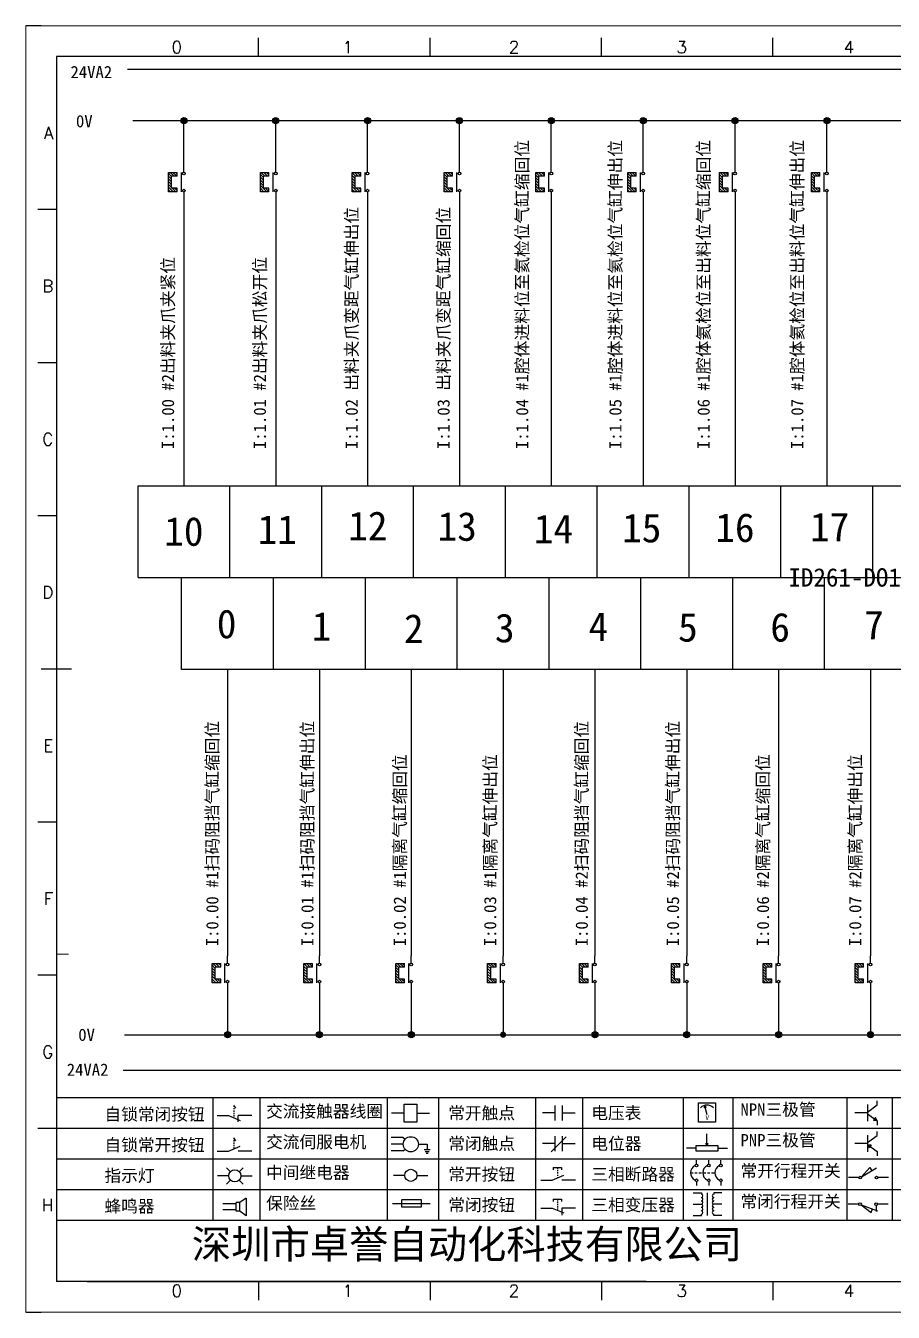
# Model space of a CAD drawing. Header units: millimetres. Extents: x -300 to 54435, y -106 to 60527.
# Drawn here: x 75.5 to 217.2, y 1594.4 to 1804.4 of the extents above; entities that cross this region are included whole.
import ezdxf
from ezdxf.enums import TextEntityAlignment as Align

# ---------------------------------------------------------------- set-up
doc = ezdxf.new("R2010")
doc.units = ezdxf.units.MM
doc.layers.add('AE_BOR', color=1, linetype='Continuous')
doc.layers.add('MISC', color=2, linetype='Continuous')
doc.styles.get("Standard").update_dxf_attribs({"font": ''})
doc.styles.add('WD', font='romans.shx', dxfattribs={"width": 0.8, "bigfont": 'gbcbig.shx'})
doc.styles.add('样式 0', font='')
doc.styles.add('汉字', font='')
doc.styles.get('Standard').set_extended_font_data('SimSun')
doc.styles.get('样式 0').set_extended_font_data('KaiTi_GB2312')
doc.styles.get('汉字').set_extended_font_data('新宋体')

# ---------------------------------------------------------------- blocks, each defined once
blk = doc.blocks.new('磁性开关')
at = {"linetype": 'ByBlock'}
h = blk.add_hatch(dxfattribs=at)
h.set_pattern_fill('ANSI31', color=256, scale=0.1, style=0)
h.paths.add_polyline_path([(-1910.88, -776.69), (-1910.88, -775.29), (-1907.69, -775.29), (-1907.69, -776.69), (-1908.31, -776.69), (-1908.31, -775.79), (-1910.25, -775.79), (-1910.25, -776.69)])
for p, q in [((-1910.88, -776.69), (-1910.88, -775.29)), ((-1910.88, -775.29), (-1907.69, -775.29)), ((-1910.88, -776.69), (-1910.25, -776.69)), ((-1910.25, -776.69), (-1910.25, -775.79)), ((-1910.25, -775.79), (-1908.31, -775.79)), ((-1908.31, -776.69), (-1908.31, -775.79)), ((-1908.31, -776.69), (-1907.69, -776.69)), ((-1907.69, -775.29), (-1907.69, -776.69)), ((-1910.91, -777.81), (-1912.09, -777.81)), ((-1910.88, -777.39), (-1907.69, -777.39)), ((-1907.66, -777.81), (-1906.48, -777.81))]:
    blk.add_line(p, q, dxfattribs=at)
for centre in [(-1910.68, -777.81), (-1907.88, -777.81)]:
    blk.add_circle(centre, 0.225, dxfattribs=at)
blk = doc.blocks.new('*U4')
at = {"linetype": 'ByBlock'}
for p, q in [((-1909.23, -780.45), (-1909.23, -780.67)), ((-1909.23, -780.45), (-1908.92, -780.84)), ((-1909.23, -780.84), (-1909.23, -781.05)), ((-1911.92, -782.07), (-1910.06, -782.07)), ((-1910.06, -782.07), (-1908.18, -782.88)), ((-1909.23, -781.23), (-1909.23, -781.44)), ((-1909.23, -781.61), (-1909.23, -781.83)), ((-1909.23, -782), (-1909.23, -782.21)), ((-1909.23, -782.38), (-1909.23, -782.43)), ((-1908.52, -783.07), (-1908.52, -782.07)), ((-1906.25, -782.07), (-1908.52, -782.07))]:
    blk.add_line(p, q, dxfattribs=at)
blk = doc.blocks.new('*U6')
at = {"linetype": 'ByBlock'}
for p, q in [((-1908.88, -791.17), (-1909.23, -790.71)), ((-1909.23, -790.71), (-1909.23, -790.92)), ((-1909.23, -791.09), (-1909.23, -791.31)), ((-1909.23, -791.48), (-1909.23, -791.69)), ((-1911.92, -792.89), (-1910.06, -792.89)), ((-1910.06, -792.89), (-1908.18, -792.08)), ((-1909.23, -791.86), (-1909.23, -792.08)), ((-1909.23, -792.25), (-1909.23, -792.47)), ((-1906.25, -792.89), (-1908.52, -792.89))]:
    blk.add_line(p, q, dxfattribs=at)
blk = doc.blocks.new('蜂鸣器')
at = {"linetype": 'ByBlock'}
for p, q in [((-1907.17, -795.53), (-1908.25, -796.26)), ((-1907.17, -795.53), (-1907.17, -798.41)), ((-1908.8, -796.48), (-1911.01, -796.48)), ((-1908.8, -797.46), (-1911.01, -797.46)), ((-1908.25, -796.26), (-1908.8, -796.26)), ((-1908.8, -797.68), (-1908.8, -796.26)), ((-1908.25, -797.68), (-1908.8, -797.68)), ((-1908.25, -797.68), (-1908.25, -796.26)), ((-1907.17, -798.41), (-1908.25, -797.68))]:
    blk.add_line(p, q, dxfattribs=at)
blk = doc.blocks.new('指示灯')
at = {"linetype": 'ByBlock'}
for p, q in [((-1854.25, -776.92), (-1856.06, -776.92)), ((-1854.62, -775.59), (-1853.97, -776.23)), ((-1851.9, -775.59), (-1852.54, -776.23)), ((-1852.26, -776.92), (-1850.45, -776.92)), ((-1854.62, -778.25), (-1853.97, -777.61)), ((-1851.9, -778.25), (-1852.54, -777.61))]:
    blk.add_line(p, q, dxfattribs=at)
blk.add_circle((-1853.26, -776.92), 0.992, dxfattribs=at)
blk = doc.blocks.new('交流接触器线圈')
at = {"linetype": 'ByBlock'}
for p, q in [((-1880.82, -781.77), (-1882.87, -781.77)), ((-1878.72, -781.77), (-1876.67, -781.77))]:
    blk.add_line(p, q, dxfattribs=at)
blk.add_lwpolyline([(-1880.82, -780.28), (-1878.72, -780.28), (-1878.72, -783.26), (-1880.82, -783.26)], close=True, dxfattribs=at)
blk = doc.blocks.new('交流伺服电机')
at = {"linetype": 'ByBlock'}
for p, q in [((-1880.97, -785.75), (-1882.94, -785.75)), ((-1880.97, -786.85), (-1882.94, -786.85)), ((-1880.97, -785.75), (-1880.65, -786.03)), ((-1878.49, -786.85), (-1877.07, -786.85)), ((-1877.07, -786.85), (-1877.07, -787.72)), ((-1880.97, -787.94), (-1882.94, -787.94)), ((-1880.97, -787.94), (-1880.65, -787.67)), ((-1877.54, -787.72), (-1876.59, -787.72)), ((-1877.38, -788.01), (-1876.75, -788.01)), ((-1877.23, -788.29), (-1876.9, -788.29))]:
    blk.add_line(p, q, dxfattribs=at)
blk.add_circle((-1879.73, -786.85), 1.24, dxfattribs=at)
blk = doc.blocks.new('中间继电器')
at = {"linetype": 'ByBlock'}
for p, q in [((-1880.72, -791.92), (-1882.54, -791.92)), ((-1878.74, -791.92), (-1876.92, -791.92))]:
    blk.add_line(p, q, dxfattribs=at)
blk.add_circle((-1879.73, -791.92), 0.992, dxfattribs=at)
blk = doc.blocks.new('保险丝')
at = {"linetype": 'ByBlock'}
blk.add_line((-1882.72, -796.49), (-1876.55, -796.49), dxfattribs=at)
blk.add_lwpolyline([(-1881.2, -795.86), (-1878.06, -795.86), (-1878.06, -797.12), (-1881.2, -797.12)], close=True, dxfattribs=at)
blk = doc.blocks.new('常开按钮')
at = {"linetype": 'ByBlock'}
for p, q in [((-1910.06, -787.73), (-1908.18, -786.93)), ((-1909.9, -785.68), (-1908.56, -785.68)), ((-1909.9, -785.68), (-1909.9, -786.07)), ((-1909.23, -785.68), (-1909.23, -785.89)), ((-1909.23, -786.06), (-1909.23, -786.28)), ((-1909.23, -786.45), (-1909.23, -786.67)), ((-1909.23, -786.84), (-1909.23, -787.05)), ((-1909.23, -787.22), (-1909.23, -787.38)), ((-1908.56, -785.68), (-1908.56, -786.07)), ((-1911.92, -787.73), (-1910.06, -787.73)), ((-1906.25, -787.73), (-1908.52, -787.73))]:
    blk.add_line(p, q, dxfattribs=at)
blk = doc.blocks.new('常开触点')
at = {"linetype": 'ByBlock'}
for p, q in [((-1853.82, -782.99), (-1853.82, -780.56)), ((-1852.6, -782.99), (-1852.6, -780.56)), ((-1853.82, -781.77), (-1855.88, -781.77)), ((-1852.6, -781.77), (-1850.55, -781.77))]:
    blk.add_line(p, q, dxfattribs=at)
blk = doc.blocks.new('常闭触点')
at = {"linetype": 'ByBlock'}
for p, q in [((-1853.82, -786.77), (-1855.88, -786.77)), ((-1852.01, -785.66), (-1854.43, -788.1)), ((-1853.82, -787.99), (-1853.82, -785.56)), ((-1852.6, -787.99), (-1852.6, -785.56)), ((-1852.6, -786.77), (-1850.55, -786.77))]:
    blk.add_line(p, q, dxfattribs=at)
blk = doc.blocks.new('常闭按钮')
at = {"linetype": 'ByBlock'}
for p, q in [((-1854.11, -790.83), (-1852.77, -790.83)), ((-1854.11, -790.83), (-1854.11, -791.22)), ((-1853.44, -790.83), (-1853.44, -791.04)), ((-1853.44, -791.21), (-1853.44, -791.43)), ((-1853.44, -791.6), (-1853.44, -791.82)), ((-1852.77, -790.83), (-1852.77, -791.22)), ((-1856.13, -792.28), (-1854.28, -792.28)), ((-1854.28, -792.28), (-1852.4, -793.09)), ((-1853.44, -791.99), (-1853.44, -792.2)), ((-1853.44, -792.37), (-1853.44, -792.53)), ((-1850.47, -792.28), (-1852.73, -792.28)), ((-1852.73, -792.28), (-1852.73, -793.43))]:
    blk.add_line(p, q, dxfattribs=at)
blk = doc.blocks.new('电压表')
at = {"linetype": 'ByBlock'}
for p, q in [((-1814.84, -780.75), (-1814.91, -781.13)), ((-1814.6, -781.05), (-1814.91, -781.13)), ((-1814.84, -780.75), (-1814.46, -782.26)), ((-1814.84, -780.75), (-1814.6, -781.05))]:
    blk.add_line(p, q, dxfattribs=at)
blk.add_lwpolyline([(-1815.84, -780.34), (-1813.07, -780.34), (-1813.07, -783.49), (-1815.84, -783.49)], close=True, dxfattribs=at)
blk.add_arc((-1814.46, -782.26), 1.56, 46.8313, 133.1687, dxfattribs=at)
at = {"linetype": 'ByBlock', "insert": (-1814.7, -782.39), "char_height": 0.75, "width": 0.6768, "attachment_point": 1}
blk.add_mtext('V', dxfattribs=at)
blk = doc.blocks.new('电位器')
at = {"linetype": 'ByBlock'}
for p, q in [((-1814.45, -787.3), (-1814.45, -785.39)), ((-1814.45, -787.3), (-1814.62, -786.96)), ((-1814.62, -786.96), (-1814.27, -786.96)), ((-1814.45, -787.3), (-1814.27, -786.96)), ((-1816.21, -787.75), (-1817.79, -787.75)), ((-1812.68, -787.75), (-1811.1, -787.75))]:
    blk.add_line(p, q, dxfattribs=at)
blk.add_lwpolyline([(-1816.21, -787.3), (-1812.68, -787.3), (-1812.68, -788.2), (-1816.21, -788.2)], close=True, dxfattribs=at)
blk = doc.blocks.new('三相断路器')
at = {"linetype": 'ByBlock'}
for p, q in [((-1816.17, -790.33), (-1816.17, -789.7)), ((-1814.17, -790.33), (-1814.17, -789.7)), ((-1812.18, -790.33), (-1812.18, -789.7)), ((-1817.14, -791.74), (-1816.72, -791.74)), ((-1816.45, -791.74), (-1816.03, -791.74)), ((-1816.17, -793.19), (-1816.17, -793.83)), ((-1815.76, -791.74), (-1815.34, -791.74)), ((-1815.07, -791.74), (-1814.65, -791.74)), ((-1814.38, -791.74), (-1813.96, -791.74)), ((-1814.17, -793.19), (-1814.17, -793.83)), ((-1813.69, -791.74), (-1813.27, -791.74)), ((-1812.18, -793.19), (-1812.18, -793.83))]:
    blk.add_line(p, q, dxfattribs=at)
for centre in [(-1816.17, -790.55), (-1814.17, -790.55), (-1812.18, -790.55), (-1816.17, -792.98), (-1814.17, -792.98), (-1812.18, -792.98)]:
    blk.add_circle(centre, 0.219, dxfattribs=at)
for centre in [(-1815.81, -791.74), (-1813.82, -791.74), (-1811.83, -791.74)]:
    blk.add_arc(centre, 1.32, 115.5791, 244.4209, dxfattribs=at)
blk = doc.blocks.new('三相变压器')
at = {"linetype": 'ByBlock'}
for p, q in [((-1816.69, -795.03), (-1815.37, -795.03)), ((-1815.37, -795.03), (-1815.37, -795.24)), ((-1814.34, -798.7), (-1814.34, -795.04)), ((-1812, -795.03), (-1813.32, -795.03)), ((-1813.32, -795.03), (-1813.32, -795.24)), ((-1816.69, -796.87), (-1815.37, -796.87)), ((-1812, -796.87), (-1813.32, -796.87)), ((-1816.69, -798.71), (-1815.37, -798.71)), ((-1815.37, -798.71), (-1815.37, -798.5)), ((-1813.32, -798.71), (-1813.32, -798.5)), ((-1812, -798.71), (-1813.32, -798.71))]:
    blk.add_line(p, q, dxfattribs=at)
for centre, start, end in [((-1815.37, -795.51), 270, 90), ((-1815.37, -796.06), 270, 90), ((-1813.32, -795.51), 90, 270), ((-1813.32, -796.06), 90, 270), ((-1815.37, -796.6), 270, 90), ((-1815.37, -797.14), 270, 90), ((-1815.37, -797.68), 270, 90), ((-1815.37, -798.23), 270, 90), ((-1813.32, -796.6), 90, 270), ((-1813.32, -797.14), 90, 270), ((-1813.32, -797.68), 90, 270), ((-1813.32, -798.23), 90, 270)]:
    blk.add_arc(centre, 0.271, start, end, dxfattribs=at)
blk = doc.blocks.new('NPN三极管')
at = {"linetype": 'ByBlock'}
for p, q in [((-1785.73, -780.61), (-1785.73, -783.32)), ((-1785.73, -781.82), (-1784.15, -780.66)), ((-1784.15, -780.66), (-1784.15, -779.98)), ((-1785.73, -781.97), (-1787.81, -781.97)), ((-1785.73, -782.11), (-1784.15, -783.27)), ((-1784.41, -782.73), (-1784.74, -783.18)), ((-1784.15, -783.27), (-1784.74, -783.18)), ((-1784.15, -783.27), (-1784.41, -782.73)), ((-1784.15, -783.27), (-1784.15, -783.96))]:
    blk.add_line(p, q, dxfattribs=at)
blk = doc.blocks.new('PNP三极管')
at = {"linetype": 'ByBlock'}
for p, q in [((-1784.9, -785.38), (-1784.9, -788.09)), ((-1783.32, -785.43), (-1783.32, -784.75)), ((-1784.9, -786.74), (-1786.98, -786.74)), ((-1784.9, -786.59), (-1783.32, -785.43)), ((-1784.9, -786.88), (-1783.32, -788.04)), ((-1784.9, -786.88), (-1784.31, -786.97)), ((-1784.9, -786.88), (-1784.64, -787.42)), ((-1784.31, -786.97), (-1784.64, -787.42)), ((-1783.32, -788.04), (-1783.32, -788.73))]:
    blk.add_line(p, q, dxfattribs=at)
blk = doc.blocks.new('常开行程开关')
at = {"linetype": 'ByBlock'}
for p, q in [((-1785.89, -792.17), (-1784.52, -790.62)), ((-1785.89, -792.17), (-1783.43, -790.72)), ((-1784.52, -790.62), (-1784.19, -791.17)), ((-1786.29, -792.3), (-1788.01, -792.3)), ((-1781.48, -792.3), (-1783.21, -792.3))]:
    blk.add_line(p, q, dxfattribs=at)
for centre in [(-1786.07, -792.3), (-1783.42, -792.3)]:
    blk.add_circle(centre, 0.219, dxfattribs=at)
blk = doc.blocks.new('常闭行程开关')
at = {"linetype": 'ByBlock'}
for p, q in [((-1786.34, -796.62), (-1788.07, -796.62)), ((-1785.93, -796.72), (-1783.25, -797.7)), ((-1785.93, -796.72), (-1784.3, -798)), ((-1784.3, -798), (-1784.08, -797.4)), ((-1783.48, -796.84), (-1783.48, -797.85)), ((-1781.54, -796.62), (-1783.26, -796.62))]:
    blk.add_line(p, q, dxfattribs=at)
for centre in [(-1786.12, -796.62), (-1783.48, -796.62)]:
    blk.add_circle(centre, 0.219, dxfattribs=at)

msp = doc.modelspace()

# ---------------------------------------------------------------- hatches: boundary and pattern name
at = {"lineweight": -2}
h = msp.add_hatch(color=0, dxfattribs=at)
edge = h.paths.add_edge_path()
edge.add_arc((101.387, 1788.883), 0.5, 0, 360)
h = msp.add_hatch(color=0, dxfattribs=at)
edge = h.paths.add_edge_path()
edge.add_arc((116.387, 1788.883), 0.5, 0, 360)
h = msp.add_hatch(color=0, dxfattribs=at)
edge = h.paths.add_edge_path()
edge.add_arc((131.387, 1788.883), 0.5, 0, 360)
h = msp.add_hatch(color=0, dxfattribs=at)
edge = h.paths.add_edge_path()
edge.add_arc((146.387, 1788.883), 0.5, 0, 360)
h = msp.add_hatch(color=0, dxfattribs=at)
edge = h.paths.add_edge_path()
edge.add_arc((161.387, 1788.883), 0.5, 0, 360)
h = msp.add_hatch(color=0, dxfattribs=at)
edge = h.paths.add_edge_path()
edge.add_arc((176.387, 1788.883), 0.5, 0, 360)
h = msp.add_hatch(color=0, dxfattribs=at)
edge = h.paths.add_edge_path()
edge.add_arc((191.387, 1788.883), 0.5, 0, 360)
h = msp.add_hatch(color=0, dxfattribs=at)
edge = h.paths.add_edge_path()
edge.add_arc((206.387, 1788.883), 0.5, 0, 360)
h = msp.add_hatch(color=0, dxfattribs=at)
edge = h.paths.add_edge_path()
edge.add_arc((108.512, 1639.671), 0.5, 0, 360)
h = msp.add_hatch(color=0, dxfattribs=at)
edge = h.paths.add_edge_path()
edge.add_arc((123.512, 1639.671), 0.5, 0, 360)
h = msp.add_hatch(color=0, dxfattribs=at)
edge = h.paths.add_edge_path()
edge.add_arc((138.512, 1639.671), 0.5, 0, 360)
h = msp.add_hatch(color=0, dxfattribs=at)
edge = h.paths.add_edge_path()
edge.add_arc((153.512, 1639.671), 0.5, 0, 360)
h = msp.add_hatch(color=0, dxfattribs=at)
edge = h.paths.add_edge_path()
edge.add_arc((168.512, 1639.671), 0.5, 0, 360)
h = msp.add_hatch(color=0, dxfattribs=at)
edge = h.paths.add_edge_path()
edge.add_arc((183.512, 1639.671), 0.5, 0, 360)
h = msp.add_hatch(color=0, dxfattribs=at)
edge = h.paths.add_edge_path()
edge.add_arc((198.512, 1639.671), 0.5, 0, 360)
h = msp.add_hatch(color=0, dxfattribs=at)
edge = h.paths.add_edge_path()
edge.add_arc((213.512, 1639.671), 0.5, 0, 360)

# ---------------------------------------------------------------- linework, layer by layer
at = {"color": 7}
for p, q in [((367.549, 1799.361), (80.549, 1799.361)), ((80.549, 1799.361), (80.549, 1599.361)), ((85.579, 1599.361), (365.079, 1599.361)), ((206.346, 1599.361), (266.296, 1599.361))]:
    msp.add_line(p, q, dxfattribs=at)
at = {"color": 0, "lineweight": -2}
for p, q in [((92.174, 1797.247), (358.927, 1797.247)), ((93.058, 1788.883), (359.811, 1788.883)), ((101.387, 1781.639), (101.387, 1788.883)), ((116.387, 1781.639), (116.387, 1788.883)), ((131.387, 1781.639), (131.387, 1788.883)), ((146.387, 1781.639), (146.387, 1788.883)), ((161.387, 1781.639), (161.387, 1788.883)), ((176.387, 1781.639), (176.387, 1788.883)), ((191.387, 1781.639), (191.387, 1788.883)), ((206.387, 1781.639), (206.387, 1788.883)), ((101.387, 1776.028), (101.387, 1729.277)), ((116.387, 1776.028), (116.387, 1729.277)), ((131.387, 1776.028), (131.387, 1729.277)), ((146.387, 1776.028), (146.387, 1729.277)), ((161.387, 1776.028), (161.387, 1729.277)), ((176.387, 1776.028), (176.387, 1729.277)), ((191.387, 1776.028), (191.387, 1729.277)), ((206.387, 1776.028), (206.387, 1729.277)), ((93.887, 1714.277), (356.012, 1714.277)), ((116.012, 1699.277), (116.012, 1714.277)), ((131.012, 1699.277), (131.012, 1714.277)), ((146.012, 1699.277), (146.012, 1714.277)), ((161.012, 1699.277), (161.012, 1714.277)), ((176.012, 1699.277), (176.012, 1714.277)), ((191.012, 1699.277), (191.012, 1714.277)), ((206.012, 1699.277), (206.012, 1714.277)), ((108.512, 1699.277), (108.512, 1652.527)), ((123.512, 1699.277), (123.512, 1652.527)), ((138.512, 1699.277), (138.512, 1652.527)), ((153.512, 1699.277), (153.512, 1652.527)), ((168.512, 1699.277), (168.512, 1652.527)), ((183.512, 1699.277), (183.512, 1652.527)), ((198.512, 1699.277), (198.512, 1652.527)), ((213.512, 1699.277), (213.512, 1652.527)), ((108.512, 1646.915), (108.512, 1639.671)), ((123.512, 1646.915), (123.512, 1639.671)), ((138.512, 1646.915), (138.512, 1639.671)), ((153.512, 1646.915), (153.512, 1639.671)), ((168.512, 1646.915), (168.512, 1639.671)), ((183.512, 1646.915), (183.512, 1639.671)), ((198.512, 1646.915), (198.512, 1639.671)), ((213.512, 1646.915), (213.512, 1639.671)), ((91.69, 1639.671), (357.68, 1639.671)), ((91.453, 1633.854), (358.206, 1633.854))]:
    msp.add_line(p, q, dxfattribs=at)
at = {"color": 7, "lineweight": 9, "ltscale": 0.1}
for p, q in [((80.549, 1652.79), (82.549, 1652.79)), ((176.884, 1599.361), (206.346, 1599.361)), ((204.988, 1599.361), (204.988, 1599.361)), ((204.988, 1599.361), (204.988, 1599.361)), ((204.988, 1599.361), (204.988, 1599.361)), ((204.988, 1599.361), (204.988, 1599.361))]:
    msp.add_line(p, q, dxfattribs=at)
at = {"color": 7, "linetype": 'ByBlock'}
for p, q in [((367.549, 1629.361), (80.549, 1629.361)), ((367.549, 1624.361), (80.549, 1624.361)), ((367.549, 1619.361), (80.549, 1619.361)), ((367.549, 1614.361), (80.549, 1614.361)), ((367.549, 1609.361), (80.549, 1609.361))]:
    msp.add_line(p, q, dxfattribs=at)
at = {"color": 7, "lineweight": -2}
for p, q in [((106.128, 1629.361), (106.128, 1609.361)), ((113.805, 1629.361), (113.805, 1609.361)), ((134.595, 1629.361), (134.595, 1609.361)), ((142.948, 1629.361), (142.948, 1609.361)), ((158.803, 1629.361), (158.803, 1609.361)), ((166.452, 1629.361), (166.452, 1609.361)), ((182.944, 1629.361), (182.944, 1609.361)), ((191.046, 1629.361), (191.046, 1609.361)), ((209.665, 1629.361), (209.665, 1609.361)), ((217.025, 1629.361), (217.025, 1609.361))]:
    msp.add_line(p, q, dxfattribs=at)
at = {"color": 7, "ltscale": 2}
msp.add_line((176.884, 1599.361), (80.549, 1599.361), dxfattribs=at)
at = {"color": 0, "lineweight": -2}
for points in [[(93.887, 1729.277), (108.887, 1729.277)], [(93.887, 1714.277), (93.887, 1729.277)], [(108.887, 1729.277), (123.887, 1729.277)], [(108.887, 1714.277), (108.887, 1729.277)], [(123.887, 1729.277), (138.887, 1729.277)], [(123.887, 1714.277), (123.887, 1729.277)], [(138.887, 1729.277), (153.887, 1729.277)], [(138.887, 1714.277), (138.887, 1729.277)], [(153.887, 1729.277), (168.887, 1729.277)], [(153.887, 1714.277), (153.887, 1729.277)], [(168.887, 1729.277), (183.887, 1729.277)], [(168.887, 1714.277), (168.887, 1729.277)], [(183.887, 1729.277), (198.887, 1729.277)], [(183.887, 1714.277), (183.887, 1729.277)], [(198.887, 1729.277), (213.887, 1729.277)], [(198.887, 1714.277), (198.887, 1729.277)], [(213.887, 1729.277), (228.887, 1729.277)], [(213.887, 1714.277), (213.887, 1729.277)], [(116.012, 1699.277), (101.012, 1699.277), (100.977, 1714.277)], [(131.012, 1699.277), (116.012, 1699.277)], [(146.012, 1699.277), (131.012, 1699.277)], [(161.012, 1699.277), (146.012, 1699.277)], [(176.012, 1699.277), (161.012, 1699.277)], [(191.012, 1699.277), (176.012, 1699.277)], [(206.012, 1699.277), (191.012, 1699.277)], [(221.012, 1699.277), (206.012, 1699.277)]]:
    msp.add_lwpolyline(points, dxfattribs=at)
for centre in [(101.387, 1788.883), (116.387, 1788.883), (131.387, 1788.883), (146.387, 1788.883), (161.387, 1788.883), (176.387, 1788.883), (191.387, 1788.883), (206.387, 1788.883), (108.512, 1639.671), (123.512, 1639.671), (138.512, 1639.671), (168.512, 1639.671), (183.512, 1639.671), (198.512, 1639.671), (213.512, 1639.671)]:
    msp.add_circle(centre, 0.5, dxfattribs=at)
at = {"layer": 'AE_BOR', "color": 7, "lineweight": 30}
for p, q in [((78.079, 1804.361), (75.546, 1804.361)), ((78.049, 1699.361), (83.049, 1699.361)), ((75.546, 1594.361), (78.079, 1594.361))]:
    msp.add_line(p, q, dxfattribs=at)
at = {"layer": 'AE_BOR', "color": 7, "lineweight": 15}
for p, q in [((75.546, 1804.361), (372.546, 1804.361)), ((75.546, 1594.361), (75.546, 1804.361)), ((372.546, 1594.361), (75.546, 1594.361))]:
    msp.add_line(p, q, dxfattribs=at)
at = {"layer": 'AE_BOR', "color": 7}
for p, q in [((113.579, 1799.361), (113.579, 1802.361)), ((141.579, 1799.361), (141.579, 1802.361)), ((169.579, 1799.361), (169.579, 1802.361)), ((197.579, 1799.361), (197.579, 1802.361)), ((80.549, 1774.361), (77.549, 1774.361)), ((80.549, 1749.361), (77.549, 1749.361)), ((80.549, 1724.361), (77.549, 1724.361)), ((80.549, 1674.361), (77.549, 1674.361)), ((80.549, 1649.361), (77.549, 1649.361)), ((80.549, 1624.361), (77.549, 1624.361)), ((113.579, 1599.361), (113.579, 1596.361)), ((141.579, 1599.361), (141.579, 1596.361)), ((169.579, 1599.361), (169.579, 1596.361)), ((197.579, 1599.361), (197.579, 1596.361))]:
    msp.add_line(p, q, dxfattribs=at)

# ---------------------------------------------------------------- block references
at = {"linetype": 'ByBlock', "rotation": 90}
for p in [(-676.426, 3688.115), (-661.426, 3688.115), (-646.426, 3688.115), (-631.426, 3688.115), (-616.426, 3688.115), (-601.426, 3688.115), (-586.426, 3688.115), (-571.426, 3688.115), (-669.302, 3559.003), (-654.302, 3559.003), (-639.302, 3559.003), (-624.302, 3559.003), (-609.302, 3559.003), (-594.302, 3559.003), (-579.302, 3559.003), (-564.302, 3559.003)]:
    msp.add_blockref('磁性开关', p, dxfattribs=at)
at = {"color": 7, "linetype": 'ByBlock'}
for name, p in [('*U4', (2018.738, 2408.538)), ('交流接触器线圈', (2018.162, 2408.63)), ('常开触点', (2015.816, 2408.658)), ('电压表', (2001.255, 2408.877)), ('NPN三极管', (1998.743, 2408.864)), ('电位器', (2001.255, 2408.877)), ('PNP三极管', (1997.918, 2408.635)), ('*U6', (2018.738, 2413.538)), ('交流伺服电机', (2018.162, 2408.63)), ('常闭触点', (2015.816, 2408.658)), ('三相断路器', (2001.255, 2408.877)), ('指示灯', (1962.952, 2393.538)), ('中间继电器', (2018.162, 2408.63)), ('常开按钮', (2071.602, 2403.658)), ('常开行程开关', (1997.918, 2408.635)), ('蜂鸣器', (2018.738, 2408.538)), ('常闭按钮', (2015.816, 2403.658)), ('三相变压器', (2001.255, 2408.877)), ('保险丝', (2018.162, 2408.63)), ('常闭行程开关', (1997.918, 2408.635))]:
    msp.add_blockref(name, p, dxfattribs=at)

# ---------------------------------------------------------------- texts
at = {"color": 0, "lineweight": -2, "attachment_point": 1}
for s, insert, char_height, width in [('0V', (83.753, 1789.778), 2, 14.27309), ('10', (98.176, 1724.176), 4.7064, 7.20347), ('11', (113.429, 1724.495), 4.7064, 7.20347), ('12', (128.217, 1725.086), 4.7064, 7.20347), ('13', (142.811, 1724.992), 4.7064, 7.20347), ('14', (158.547, 1724.605), 4.7064, 7.20347), ('15', (172.951, 1724.738), 4.7064, 7.20347), ('16', (188.171, 1724.802), 4.7064, 7.20347), ('17', (203.639, 1724.89), 4.7064, 7.20347), ('ID261-DO15   1#-CN1  0-1CH               ', (200.107, 1715.814), 3, 61.03402), ('0', (106.762, 1709.079), 4.706, 7.20347), ('1', (122.258, 1708.674), 4.706, 7.20347), ('2', (137.32, 1708.316), 4.706, 7.20347), ('3', (152.182, 1708.42), 4.706, 7.20347), ('4', (167.482, 1708.659), 4.706, 7.20347), ('5', (182.088, 1708.54), 4.706, 7.20347), ('6', (197.15, 1708.54), 4.706, 7.20347), ('7', (212.477, 1708.899), 4.706, 7.20347), ('0V', (84.128, 1640.656), 2, 14.27309)]:
    msp.add_mtext(s, dxfattribs=dict(at, insert=insert, char_height=char_height, width=width))
at = {"color": 0, "lineweight": -2, "char_height": 2, "width": 71.79445, "attachment_point": 1, "rotation": 90}
for s, insert in [('{\\C256;I:1.04 #1腔体进料位至氦检位气缸缩回位}', (155.617, 1735.263)), ('{\\C256;I:1.05 #1腔体进料位至氦检位气缸伸出位}', (170.84, 1735.263)), ('{\\C256;I:1.06 #1腔体氦检位至出料位气缸缩回位}', (185.245, 1735.263)), ('{\\C256;I:1.07 #1腔体氦检位至出料位气缸伸出位}', (200.543, 1735.263)), ('{\\C256;I:1.02 出料夹爪变距气缸伸出位}', (127.774, 1735.263)), ('{\\C256;I:1.03 出料夹爪变距气缸缩回位}', (142.774, 1735.263)), ('{\\C256;I:1.00 #2出料夹爪夹紧位}', (97.774, 1735.263)), ('{\\C256;I:1.01 #2出料夹爪松开位}', (112.774, 1735.263)), ('{\\C256;I:0.00 #1扫码阻挡气缸缩回位}', (105.013, 1654.103)), ('{\\C256;I:0.01 #1扫码阻挡气缸伸出位}', (120.541, 1654.103)), ('{\\C256;I:0.04 #2扫码阻挡气缸缩回位}', (165.346, 1654.103)), ('{\\C256;I:0.05 #2扫码阻挡气缸伸出位}', (180.24, 1654.103)), ('{\\C256;I:0.02 #1隔离气缸缩回位}', (135.63, 1654.103)), ('{\\C256;I:0.03 #1隔离气缸伸出位}', (150.391, 1654.103)), ('{\\C256;I:0.06 #2隔离气缸缩回位}', (194.942, 1654.103)), ('{\\C256;I:0.07 #2隔离气缸伸出位}', (210.004, 1654.103))]:
    msp.add_mtext(s, dxfattribs=dict(at, insert=insert))
at = {"color": 7, "char_height": 2, "attachment_point": 1, "style": '汉字'}
for s, insert in [('{\\fKaiTi_GB2312|b0|i0|c134|p49;自锁常闭按钮}', (88.405, 1627.676)), ('{\\fKaiTi_GB2312|b0|i0|c134|p49;交流接触器线圈}', (114.8, 1628.169)), ('{\\fKaiTi_GB2312|b0|i0|c134|p49;常开触点}', (144.553, 1627.882)), ('{\\fKaiTi_GB2312|b0|i0|c134|p49;电压表}', (167.913, 1627.892)), ('{\\fKaiTi_GB2312|b0|i0|c134|p49;NPN三极管}', (192.279, 1628.453)), ('{\\fKaiTi_GB2312|b0|i0|c134|p49;交流伺服电机}', (114.8, 1623.169)), ('{\\fKaiTi_GB2312|b0|i0|c134|p49;PNP三极管}', (192.279, 1623.453)), ('{\\fKaiTi_GB2312|b0|i0|c134|p49;自锁常开按钮}', (88.405, 1622.676)), ('{\\fKaiTi_GB2312|b0|i0|c134|p49;常闭触点}', (144.553, 1622.882)), ('{\\fKaiTi_GB2312|b0|i0|c134|p49;电位器}', (167.913, 1622.892)), ('{\\fKaiTi_GB2312|b0|i0|c134|p49;指示灯}', (88.405, 1617.676)), ('{\\fKaiTi_GB2312|b0|i0|c134|p49;中间继电器}', (114.8, 1618.169)), ('{\\fKaiTi_GB2312|b0|i0|c134|p49;常开按钮}', (144.553, 1617.882)), ('{\\fKaiTi_GB2312|b0|i0|c134|p49;三相断路器}', (167.913, 1617.892)), ('{\\fKaiTi_GB2312|b0|i0|c134|p49;常开行程开关}', (192.279, 1618.453)), ('{\\fKaiTi_GB2312|b0|i0|c134|p49;蜂鸣器}', (88.405, 1612.676)), ('{\\fKaiTi_GB2312|b0|i0|c134|p49;保险丝}', (114.8, 1613.169)), ('{\\fKaiTi_GB2312|b0|i0|c134|p49;常闭按钮}', (144.553, 1612.882)), ('{\\fKaiTi_GB2312|b0|i0|c134|p49;三相变压器}', (167.913, 1612.892)), ('{\\fKaiTi_GB2312|b0|i0|c134|p49;常闭行程开关}', (192.279, 1613.453))]:
    msp.add_mtext(s, dxfattribs=dict(at, insert=insert))
at = {"color": 7, "lineweight": -2, "insert": (102.682, 1607.832), "char_height": 4.70644, "width": 96.11383, "attachment_point": 1}
msp.add_mtext('深圳市卓誉自动化科技有限公司', dxfattribs=at)
at = {"layer": 'AE_BOR', "color": 7, "style": 'WD'}
for s, p in [('0', (100.216, 1799.861)), ('1', (128.142, 1799.861)), ('2', (155.291, 1799.861)), ('3', (182.691, 1799.861)), ('4', (209.992, 1799.861)), ('0', (100.216, 1596.861)), ('1', (128.142, 1596.861)), ('2', (155.291, 1596.861)), ('3', (182.691, 1596.861)), ('4', (209.992, 1596.861))]:
    msp.add_text(s, height=2, dxfattribs=at).set_placement(p, align=Align.CENTER)
for s, p in [('A', (80.049, 1786.861)), ('B', (80.049, 1761.861)), ('C', (80.049, 1736.861)), ('D', (80.049, 1711.861)), ('E', (80.049, 1686.861)), ('F', (80.049, 1661.861)), ('G', (80.049, 1636.861)), ('H', (80.049, 1611.861))]:
    msp.add_text(s, height=2, dxfattribs=at).set_placement(p, align=Align.MIDDLE_RIGHT)
at = {"layer": 'MISC', "color": 0, "char_height": 2, "width": 5.01683, "attachment_point": 1, "style": '样式 0'}
for insert in [(82.86, 1797.802), (82.252, 1634.957)]:
    msp.add_mtext('24VA2', dxfattribs=dict(at, insert=insert))

doc.saveas('drawing.dxf')
